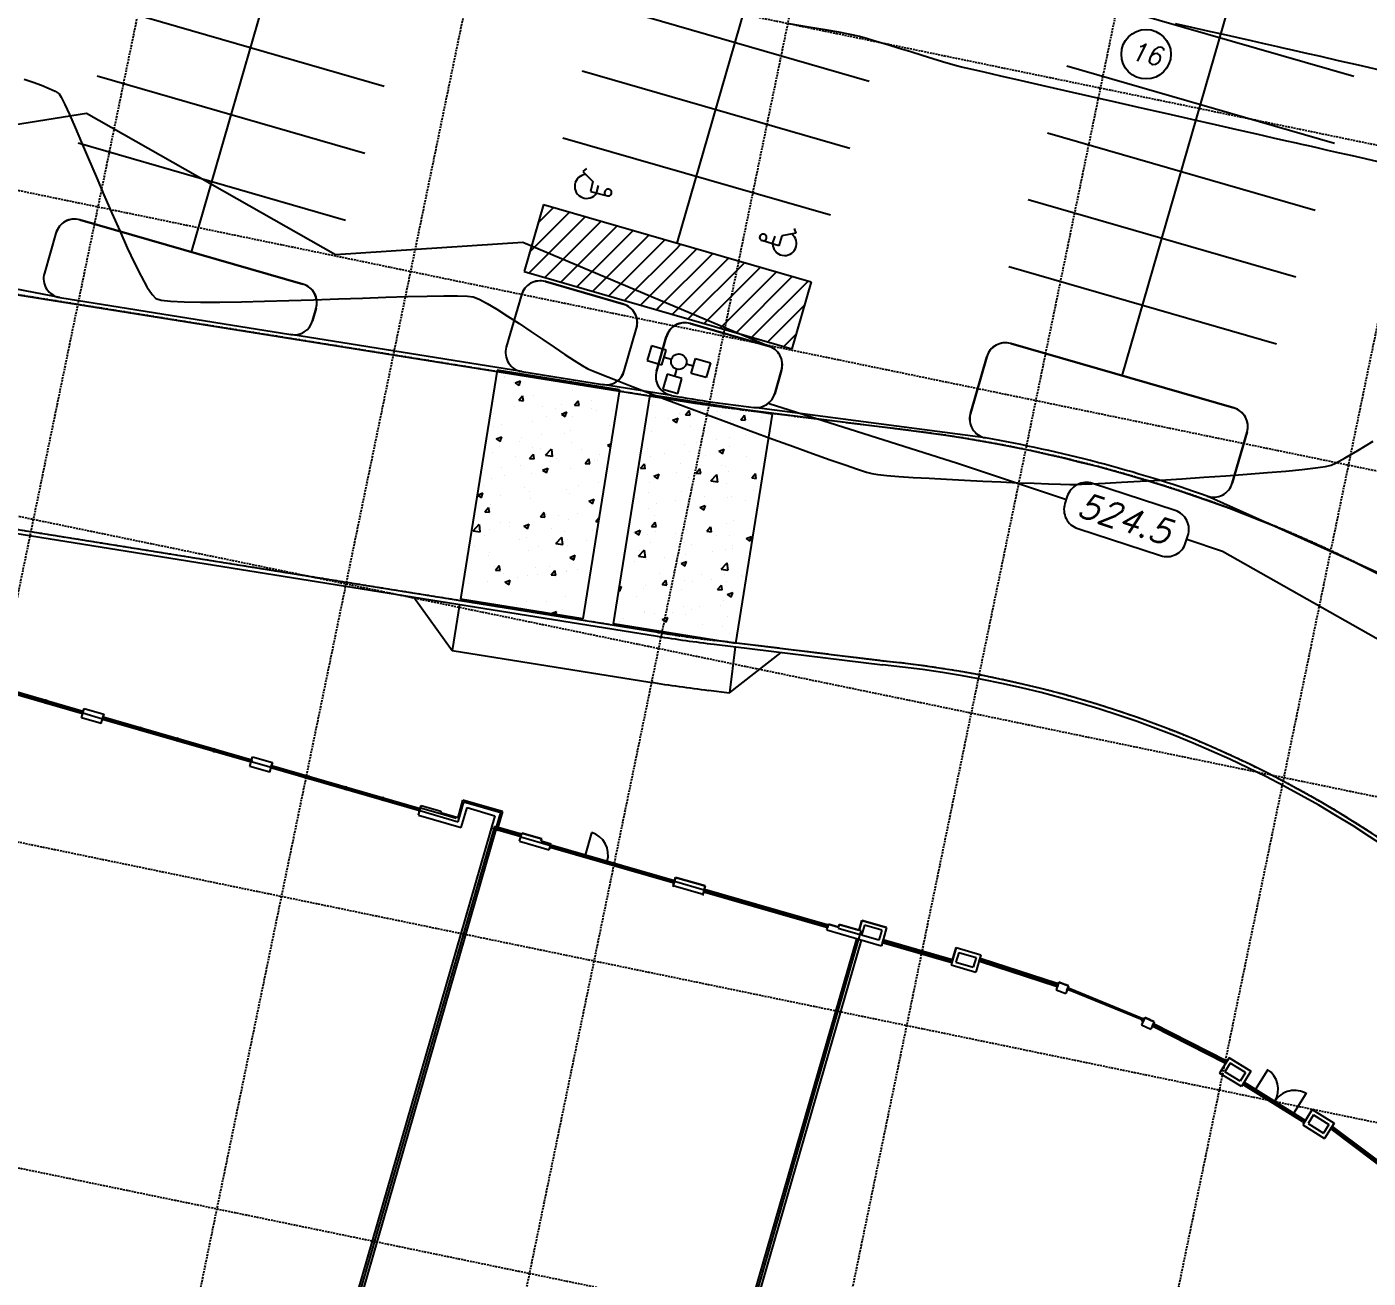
# Model space of a CAD drawing. Header units: inches. Extents: x 3071 to 5995, y 4947 to 7102.
# Drawn here: x 4168.2 to 4341.5, y 6001.7 to 6163.4 of the extents above; entities that cross this region are included whole.
import ezdxf

# ---------------------------------------------------------------- set-up
doc = ezdxf.new("R2010")
doc.units = ezdxf.units.IN
doc.header["$MEASUREMENT"] = 0
doc.linetypes.add('HIDDEN', pattern=[0.375, 0.25, -0.125])
for name, color, linetype in [('A-WALL', 77, 'Continuous'), ('BLDG-BOC', 4, 'Continuous'), ('BOC', 4, 'Continuous'), ('COUNT', 11, 'Continuous'), ('EC', 3, 'Continuous'), ('FIRELANE', 5, 'HIDDEN'), ('GRID', 254, 'HIDDEN'), ('hatch-ol', 7, 'Continuous'), ('HC-HATCH', 11, 'Continuous'), ('HC-MAN', 11, 'Continuous'), ('HC-PAV-HAV', 8, 'Continuous'), ('LIGHTS', 7, 'Continuous'), ('PC', 43, 'Continuous'), ('STRIPING', 11, 'Continuous')]:
    doc.layers.add(name, color=color, linetype=linetype)
doc.styles.add('L60', font='SIMPLEX.shx', dxfattribs={"height": 2.4})
doc.styles.add('L80', font='simplex.shx', dxfattribs={"oblique": 15, "height": 4})

msp = doc.modelspace()

# ---------------------------------------------------------------- linework, layer by layer
at = {"layer": 'A-WALL', "color": 7}
for p, q in [((4156.26, 6080.52), (4175.47, 6074.97)), ((4156.42, 6080.48), (4175.47, 6074.97)), ((4156.32, 6080.16), (4175.38, 6074.65)), ((4170.61, 6076.2), (4165.96, 6077.55)), ((4166, 6077.71), (4170.62, 6076.38)), ((4170.62, 6076.38), (4170.52, 6076.06)), ((4170.52, 6076.06), (4170.68, 6076.01)), ((4170.78, 6076.33), (4170.62, 6076.38)), ((4170.68, 6076.01), (4170.78, 6076.33)), ((4170.73, 6076.17), (4175.26, 6074.86)), ((4175.22, 6074.11), (4175.57, 6075.33)), ((4175.47, 6074.97), (4175.57, 6075.33)), ((4175.57, 6075.33), (4178.14, 6074.59)), ((4175.57, 6075.33), (4178.14, 6074.59)), ((4175.31, 6075.02), (4175.22, 6074.7)), ((4175.22, 6074.7), (4175.38, 6074.65)), ((4177.78, 6073.37), (4175.22, 6074.11)), ((4175.47, 6074.97), (4175.31, 6075.02)), ((4175.38, 6074.65), (4175.47, 6074.97)), ((4177.95, 6073.95), (4175.39, 6074.69)), ((4177.78, 6073.37), (4178.14, 6074.59)), ((4177.94, 6073.91), (4178.03, 6074.23)), ((4178.03, 6074.23), (4177.94, 6073.91)), ((4197.15, 6068.37), (4177.94, 6073.91)), ((4177.94, 6073.91), (4178.1, 6073.87)), ((4178.14, 6074.59), (4178.03, 6074.23)), ((4178.03, 6074.23), (4197.25, 6068.69)), ((4178.03, 6074.23), (4197.25, 6068.69)), ((4178.19, 6074.19), (4178.03, 6074.23)), ((4178.1, 6073.87), (4178.19, 6074.19)), ((4178.15, 6074.03), (4182.76, 6072.7)), ((4182.8, 6072.86), (4182.71, 6072.54)), ((4182.71, 6072.54), (4182.87, 6072.49)), ((4182.97, 6072.81), (4182.8, 6072.86)), ((4182.87, 6072.49), (4182.97, 6072.81)), ((4182.92, 6072.65), (4187.53, 6071.32)), ((4187.58, 6071.48), (4187.49, 6071.16)), ((4187.49, 6071.16), (4187.65, 6071.11)), ((4187.74, 6071.43), (4187.58, 6071.48)), ((4187.65, 6071.11), (4187.74, 6071.43)), ((4187.69, 6071.27), (4192.31, 6069.94)), ((4192.35, 6070.1), (4192.26, 6069.78)), ((4192.51, 6070.05), (4192.35, 6070.1)), ((4192.42, 6069.73), (4192.51, 6070.05)), ((4192.26, 6069.78), (4192.42, 6069.73)), ((4192.47, 6069.89), (4197.04, 6068.57)), ((4197.09, 6068.73), (4196.99, 6068.41)), ((4196.99, 6068.41), (4197.15, 6068.37)), ((4197, 6067.83), (4197.35, 6069.05)), ((4197.25, 6068.69), (4197.09, 6068.73)), ((4197.25, 6068.69), (4197.15, 6068.37)), ((4197.15, 6068.37), (4197.25, 6068.69)), ((4199.73, 6067.67), (4197.17, 6068.41)), ((4197.25, 6068.69), (4197.35, 6069.05)), ((4197.35, 6069.05), (4199.91, 6068.31)), ((4197.35, 6069.05), (4199.91, 6068.31)), ((4199.56, 6067.09), (4197, 6067.83)), ((4199.56, 6067.09), (4199.91, 6068.31)), ((4199.72, 6067.63), (4199.81, 6067.95)), ((4199.81, 6067.95), (4199.72, 6067.63)), ((4218.93, 6062.08), (4199.72, 6067.63)), ((4199.72, 6067.63), (4199.88, 6067.58)), ((4199.91, 6068.31), (4199.81, 6067.95)), ((4199.81, 6067.95), (4219.02, 6062.4)), ((4199.81, 6067.95), (4219.02, 6062.4)), ((4199.97, 6067.9), (4199.81, 6067.95)), ((4199.88, 6067.58), (4199.97, 6067.9)), ((4199.92, 6067.74), (4204.54, 6066.41)), ((4204.58, 6066.57), (4204.49, 6066.25)), ((4204.49, 6066.25), (4204.65, 6066.2)), ((4204.74, 6066.52), (4204.58, 6066.57)), ((4204.65, 6066.2), (4204.74, 6066.52)), ((4204.7, 6066.36), (4209.31, 6065.03)), ((4209.36, 6065.19), (4209.26, 6064.87)), ((4209.26, 6064.87), (4209.42, 6064.82)), ((4209.52, 6065.14), (4209.36, 6065.19)), ((4209.42, 6064.82), (4209.52, 6065.14)), ((4209.47, 6064.98), (4214.08, 6063.65)), ((4214.13, 6063.81), (4214.04, 6063.49)), ((4214.04, 6063.49), (4214.2, 6063.44)), ((4214.29, 6063.76), (4214.13, 6063.81)), ((4214.2, 6063.44), (4214.29, 6063.76)), ((4214.24, 6063.6), (4218.82, 6062.28)), ((4223.89, 6061.21), (4224.53, 6063.45)), ((4223.89, 6061.21), (4224.53, 6063.45)), ((4223.91, 6060.68), (4224.65, 6063.25)), ((4224.53, 6063.45), (4229.02, 6062.16)), ((4229.63, 6061.98), (4224.53, 6063.45)), ((4224.53, 6063.45), (4229.63, 6061.98)), ((4224.65, 6063.25), (4229.42, 6061.87)), ((4228.67, 6061.45), (4200.63, 5964.34)), ((4218.86, 6062.44), (4218.77, 6062.12)), ((4218.77, 6062.12), (4218.93, 6062.08)), ((4218.78, 6061.54), (4219.13, 6062.76)), ((4218.78, 6061.54), (4224.32, 6059.94)), ((4219.02, 6062.4), (4218.86, 6062.44)), ((4219.02, 6062.4), (4218.93, 6062.08)), ((4218.93, 6062.08), (4219.02, 6062.4)), ((4218.94, 6062.12), (4223.91, 6060.68)), ((4219.02, 6062.4), (4219.13, 6062.76)), ((4219.05, 6062.48), (4221.61, 6061.74)), ((4219.13, 6062.76), (4221.69, 6062.02)), ((4219.13, 6062.76), (4221.69, 6062.02)), ((4221.61, 6061.74), (4223.65, 6061.15)), ((4221.69, 6062.02), (4221.64, 6061.86)), ((4221.69, 6062.02), (4221.64, 6061.86)), ((4221.64, 6061.86), (4223.89, 6061.21)), ((4221.64, 6061.86), (4223.89, 6061.21)), ((4224.32, 6059.94), (4225.06, 6062.5)), ((4225.06, 6062.5), (4228.67, 6061.45)), ((4228.79, 6059.67), (4229.42, 6061.87)), ((4229.63, 6061.98), (4229.04, 6059.94)), ((4229.63, 6061.98), (4229.04, 6059.94)), ((4228.79, 6059.67), (4201.04, 5963.59)), ((4228.59, 6060.07), (4205.93, 5981.61)), ((4228.59, 6060.07), (4205.93, 5981.61)), ((4228.86, 6059.64), (4228.17, 6059.84)), ((4232.11, 6059.05), (4228.59, 6060.07)), ((4229.04, 6059.94), (4228.59, 6060.07)), ((4228.96, 6059.96), (4228.86, 6059.64)), ((4229.12, 6059.92), (4228.96, 6059.96)), ((4229.03, 6059.6), (4229.12, 6059.92)), ((4229.04, 6059.94), (4229.04, 6059.94)), ((4229.07, 6059.76), (4231.9, 6058.94)), ((4229.12, 6059.92), (4231.95, 6059.1)), ((4228.86, 6059.64), (4229.03, 6059.6)), ((4231.86, 6058.78), (4229.03, 6059.6)), ((4231.85, 6058.15), (4232.16, 6059.21)), ((4231.85, 6058.15), (4235.69, 6057.04)), ((4231.95, 6059.1), (4231.86, 6058.78)), ((4231.86, 6058.78), (4232.02, 6058.73)), ((4232.11, 6059.05), (4231.95, 6059.1)), ((4232.02, 6058.73), (4232.11, 6059.05)), ((4232.02, 6058.73), (4235.86, 6057.62)), ((4232.16, 6059.21), (4232.11, 6059.05)), ((4232.16, 6059.21), (4234.72, 6058.47)), ((4234.72, 6058.47), (4232.16, 6059.21)), ((4234.58, 6057.99), (4235.86, 6057.62)), ((4234.63, 6058.15), (4234.72, 6058.47)), ((4234.63, 6058.15), (4234.72, 6058.47)), ((4235.91, 6057.78), (4234.63, 6058.15)), ((4235.91, 6057.78), (4234.63, 6058.15)), ((4240.36, 6056.37), (4241.19, 6059.25)), ((4235.69, 6057.04), (4235.86, 6057.62)), ((4235.87, 6057.66), (4235.78, 6057.34)), ((4235.78, 6057.34), (4235.94, 6057.3)), ((4235.86, 6057.62), (4235.91, 6057.78)), ((4235.87, 6057.66), (4235.91, 6057.78)), ((4251.88, 6053.04), (4235.87, 6057.66)), ((4236.03, 6057.62), (4235.87, 6057.66)), ((4235.94, 6057.3), (4236.03, 6057.62)), ((4251.63, 6052.77), (4235.94, 6057.3)), ((4235.99, 6057.46), (4251.68, 6052.93)), ((4236.03, 6057.62), (4251.72, 6053.09)), ((4251.72, 6053.09), (4251.63, 6052.77)), ((4251.63, 6052.77), (4251.79, 6052.72)), ((4252.01, 6053.48), (4251.65, 6052.24)), ((4251.71, 6052.42), (4252.01, 6053.48)), ((4251.88, 6053.04), (4251.72, 6053.09)), ((4251.79, 6052.72), (4251.88, 6053.04)), ((4251.87, 6053), (4255.72, 6051.89)), ((4252.01, 6053.48), (4251.88, 6053.04)), ((4252.01, 6053.48), (4255.85, 6052.37)), ((4255.85, 6052.37), (4252.01, 6053.48)), ((4251.71, 6052.42), (4255.55, 6051.31)), ((4255.85, 6052.37), (4255.5, 6051.13)), ((4255.55, 6051.31), (4255.85, 6052.37)), ((4255.55, 6051.31), (4255.71, 6051.89)), ((4255.64, 6051.61), (4255.73, 6051.93)), ((4255.8, 6051.56), (4255.64, 6051.61)), ((4255.73, 6051.93), (4255.85, 6052.37)), ((4271.74, 6047.31), (4255.73, 6051.93)), ((4255.73, 6051.93), (4255.89, 6051.88)), ((4255.89, 6051.88), (4255.8, 6051.56)), ((4255.8, 6051.56), (4271.49, 6047.03)), ((4271.54, 6047.19), (4255.84, 6051.72)), ((4271.58, 6047.35), (4255.89, 6051.88)), ((4276.08, 6047.92), (4275.71, 6046.64)), ((4275.71, 6046.64), (4276.08, 6047.92)), ((4279.28, 6046.99), (4276.08, 6047.92)), ((4276.08, 6047.92), (4279.28, 6046.99)), ((4253.3, 5967.93), (4276, 6046.55)), ((4253.3, 5967.93), (4276, 6046.55)), ((4271.49, 6047.03), (4271.58, 6047.35)), ((4271.65, 6046.99), (4271.49, 6047.03)), ((4271.56, 6046.69), (4271.77, 6047.43)), ((4271.56, 6046.69), (4278.61, 6044.65)), ((4271.58, 6047.35), (4271.74, 6047.31)), ((4271.74, 6047.31), (4271.65, 6046.99)), ((4271.77, 6047.43), (4271.74, 6047.31)), ((4271.77, 6047.43), (4273.06, 6047.06)), ((4273.06, 6047.06), (4271.77, 6047.43)), ((4273.01, 6046.9), (4275.85, 6046.08)), ((4273.06, 6047.06), (4273.15, 6047.38)), ((4273.15, 6047.38), (4273.06, 6047.06)), ((4273.15, 6047.38), (4275.71, 6046.64)), ((4276, 6046.55), (4273.15, 6047.38)), ((4276, 6046.55), (4275.71, 6046.64)), ((4276.41, 6047.3), (4276.04, 6046.02)), ((4278.29, 6045.37), (4276.04, 6046.02)), ((4278.66, 6046.65), (4276.41, 6047.3)), ((4278.66, 6046.65), (4278.29, 6045.37)), ((4279.28, 6046.99), (4278.61, 6044.65)), ((4279.28, 6046.99), (4278.82, 6045.39)), ((4275.39, 6045.54), (4253.14, 5968.46)), ((4275.97, 6045.37), (4253.72, 5968.29)), ((4278.73, 6045.07), (4278.82, 6045.39)), ((4278.89, 6045.03), (4278.73, 6045.07)), ((4278.82, 6045.39), (4287.79, 6042.8)), ((4278.82, 6045.39), (4278.98, 6045.35)), ((4278.98, 6045.35), (4278.89, 6045.03)), ((4278.89, 6045.03), (4287.53, 6042.53)), ((4287.58, 6042.69), (4278.93, 6045.19)), ((4287.63, 6042.85), (4278.98, 6045.35)), ((4288.25, 6044.4), (4287.6, 6042.16)), ((4287.79, 6042.8), (4288.25, 6044.4)), ((4288.25, 6044.4), (4291.45, 6043.48)), ((4288.25, 6044.4), (4291.45, 6043.48)), ((4287.53, 6042.53), (4287.63, 6042.85)), ((4287.69, 6042.48), (4287.53, 6042.53)), ((4287.63, 6042.85), (4287.79, 6042.8)), ((4287.79, 6042.8), (4287.69, 6042.48)), ((4288.59, 6043.78), (4288.22, 6042.5)), ((4288.22, 6042.5), (4290.46, 6041.86)), ((4288.59, 6043.78), (4290.83, 6043.14)), ((4290.83, 6043.14), (4290.46, 6041.86)), ((4291.45, 6043.48), (4290.8, 6041.24)), ((4291.25, 6042.67), (4291.35, 6042.99)), ((4291.41, 6042.62), (4291.25, 6042.67)), ((4291.45, 6043.48), (4291.31, 6043)), ((4291.31, 6043), (4301.46, 6039.68)), ((4291.35, 6042.99), (4291.51, 6042.93)), ((4291.51, 6042.93), (4291.41, 6042.62)), ((4291.41, 6042.62), (4301.2, 6039.42)), ((4301.25, 6039.58), (4291.46, 6042.77)), ((4301.3, 6039.74), (4291.51, 6042.93)), ((4287.6, 6042.16), (4290.8, 6041.24)), ((4301.55, 6039.92), (4301.19, 6038.94)), ((4301.19, 6038.94), (4302.43, 6038.48)), ((4301.2, 6039.42), (4301.3, 6039.74)), ((4301.36, 6039.37), (4301.2, 6039.42)), ((4301.3, 6039.74), (4301.46, 6039.68)), ((4301.46, 6039.68), (4301.36, 6039.37)), ((4301.46, 6039.68), (4301.55, 6039.92)), ((4301.55, 6039.92), (4302.8, 6039.46)), ((4302.8, 6039.46), (4302.43, 6038.48)), ((4302.58, 6038.87), (4302.7, 6039.18)), ((4302.73, 6038.81), (4302.58, 6038.87)), ((4302.8, 6039.46), (4302.69, 6039.18)), ((4302.69, 6039.18), (4312.54, 6035.14)), ((4302.7, 6039.18), (4302.86, 6039.12)), ((4302.86, 6039.12), (4302.73, 6038.81)), ((4302.79, 6039.1), (4312.65, 6035.02)), ((4312.32, 6035.05), (4302.79, 6038.96)), ((4312.38, 6035.21), (4302.86, 6039.12)), ((4312.64, 6035.37), (4312.21, 6034.42)), ((4312.21, 6034.42), (4313.41, 6033.87)), ((4312.26, 6034.9), (4312.38, 6035.21)), ((4312.41, 6034.84), (4312.26, 6034.9)), ((4312.38, 6035.21), (4312.54, 6035.14)), ((4312.54, 6035.14), (4312.41, 6034.84)), ((4312.54, 6035.14), (4312.64, 6035.37)), ((4313.85, 6034.81), (4312.64, 6035.37)), ((4312.64, 6035.37), (4313.85, 6034.81)), ((4313.85, 6034.81), (4313.41, 6033.87)), ((4313.63, 6034.27), (4313.78, 6034.57)), ((4313.78, 6034.2), (4313.63, 6034.27)), ((4313.85, 6034.81), (4313.75, 6034.59)), ((4313.75, 6034.59), (4323.26, 6029.75)), ((4313.78, 6034.57), (4313.93, 6034.49)), ((4313.93, 6034.49), (4313.78, 6034.2)), ((4313.78, 6034.2), (4322.96, 6029.52)), ((4323.03, 6029.67), (4313.86, 6034.35)), ((4313.93, 6034.49), (4323.11, 6029.82)), ((4323.52, 6030.17), (4322.29, 6028.19)), ((4322.96, 6029.52), (4323.11, 6029.82)), ((4323.1, 6029.45), (4322.96, 6029.52)), ((4323.68, 6029.48), (4322.98, 6028.35)), ((4323.26, 6029.75), (4323.1, 6029.45)), ((4323.11, 6029.82), (4323.26, 6029.75)), ((4323.26, 6029.75), (4323.52, 6030.17)), ((4326.35, 6028.41), (4323.52, 6030.17)), ((4323.52, 6030.17), (4326.35, 6028.41)), ((4325.66, 6028.25), (4323.68, 6029.48)), ((4326.95, 6026.07), (4328.53, 6028.62)), ((4325.12, 6026.43), (4322.29, 6028.19)), ((4324.96, 6027.12), (4322.98, 6028.35)), ((4325.66, 6028.25), (4324.96, 6027.12)), ((4326.35, 6028.41), (4325.12, 6026.43)), ((4325.47, 6026.99), (4325.29, 6026.71)), ((4325.29, 6026.71), (4325.43, 6026.62)), ((4325.43, 6026.62), (4325.61, 6026.91)), ((4326.35, 6028.41), (4325.47, 6026.99)), ((4325.47, 6026.99), (4333.39, 6022.06)), ((4325.61, 6026.91), (4325.47, 6026.99)), ((4325.52, 6026.77), (4333.16, 6022.01)), ((4325.61, 6026.91), (4333.25, 6022.15)), ((4333.07, 6021.86), (4325.43, 6026.62)), ((4331.91, 6022.98), (4333.5, 6025.52)), ((4334.27, 6023.47), (4333.04, 6021.49)), ((4333.39, 6022.06), (4334.27, 6023.47)), ((4334.27, 6023.47), (4337.1, 6021.71)), ((4334.27, 6023.47), (4337.1, 6021.71)), ((4333.25, 6022.15), (4333.07, 6021.86)), ((4333.07, 6021.86), (4333.21, 6021.78)), ((4333.21, 6021.78), (4333.39, 6022.06)), ((4333.39, 6022.06), (4333.25, 6022.15)), ((4334.43, 6022.78), (4333.73, 6021.65)), ((4333.73, 6021.65), (4335.71, 6020.42)), ((4334.43, 6022.78), (4336.41, 6021.55)), ((4336.41, 6021.55), (4335.71, 6020.42)), ((4337.1, 6021.71), (4335.87, 6019.73)), ((4337.1, 6021.71), (4336.84, 6021.28)), ((4333.04, 6021.49), (4335.87, 6019.73)), ((4336.84, 6021.28), (4336.64, 6021.02)), ((4336.64, 6021.02), (4336.77, 6020.92)), ((4336.77, 6020.92), (4336.97, 6021.18)), ((4345.01, 6014.74), (4336.77, 6020.92)), ((4336.84, 6021.28), (4345.37, 6014.88)), ((4336.97, 6021.18), (4336.84, 6021.28)), ((4336.87, 6021.05), (4345.11, 6014.87)), ((4345.21, 6015), (4336.97, 6021.18))]:
    msp.add_line(p, q, dxfattribs=at)
for centre, radius, start, end in [((4240.29, 6056.39), 3, 343.894, 73.894), ((4248.45, 5894.56), 154.75, 69.4412, 69.9345), ((4248.45, 5894.56), 154.75, 65.0004, 65.4937), ((4326.88, 6026.11), 3, 328.0706, 58.0706), ((4331.98, 6022.94), 3, 58.0706, 148.0706)]:
    msp.add_arc(centre, radius, start, end, dxfattribs=at)
at = {"layer": 'BLDG-BOC', "color": 7}
for p, q in [((4154.84, 6099.86), (4249.65, 6084.66)), ((4218.17, 6089.7), (4223.15, 6082.83)), ((4224.1, 6088.75), (4223.15, 6082.83)), ((4223.15, 6082.83), (4248.7, 6078.73)), ((4257, 6083.62), (4278.75, 6080.95)), ((4259.7, 6083.29), (4258.97, 6077.33)), ((4258.97, 6077.33), (4265.65, 6082.56)), ((4256.27, 6077.66), (4258.97, 6077.33))]:
    msp.add_line(p, q, dxfattribs=at)
for centre, radius, start, end in [((4281.31, 6282.13), 200, 260.8901, 263.0165), ((4264.91, 5941.35), 140.28, 50.4068, 84.3417), ((4281.31, 6282.13), 206, 260.8901, 263.0165)]:
    msp.add_arc(centre, radius, start, end, dxfattribs=at)
at = {"layer": 'BOC', "color": 7}
for p, q in [((4175.03, 6138.49), (4203.86, 6130.16)), ((4171.94, 6136.78), (4170.44, 6131.59)), ((4235.18, 6130.49), (4245.26, 6127.57)), ((4172.45, 6128.43), (4202.29, 6123.65)), ((4232.08, 6128.78), (4230.13, 6122.02)), ((4205.56, 6127.07), (4205.09, 6125.42)), ((4245.38, 6118.96), (4246.97, 6124.48)), ((4253.91, 6125.08), (4264, 6122.16)), ((4249.54, 6118.94), (4250.81, 6123.37)), ((4295.32, 6122.49), (4324.14, 6114.17)), ((4290.1, 6113.45), (4292.22, 6120.78)), ((4232.14, 6118.86), (4242.58, 6117.19)), ((4265.71, 6119.07), (4264.82, 6116.01)), ((4325.85, 6111.07), (4323.93, 6104.43))]:
    msp.add_line(p, q, dxfattribs=at)
for centre, radius, start, end in [((4174.34, 6136.08), 2.5, 73.894, 163.894), ((4172.84, 6130.9), 2.5, 163.894, 260.8901), ((4203.16, 6127.76), 2.5, 343.894, 73.894), ((4234.48, 6128.09), 2.5, 73.894, 163.894), ((4244.57, 6125.17), 2.5, 343.894, 73.894), ((4202.69, 6126.11), 2.5, 260.8901, 343.894), ((4253.22, 6122.68), 2.5, 73.894, 163.894), ((4263.3, 6119.76), 2.5, 343.894, 73.894), ((4294.62, 6120.09), 2.5, 73.894, 163.894), ((4232.53, 6121.33), 2.5, 163.894, 260.8901), ((4242.98, 6119.65), 2.5, 260.8901, 343.894), ((4251.94, 6118.25), 2.5, 163.894, 259.8376), ((4281.31, 6282.13), 169, 259.8376, 263.4849), ((4262.42, 6116.71), 2.5, 263.4849, 343.894), ((4292.51, 6112.75), 2.5, 163.894, 259.9577), ((4323.45, 6111.76), 2.5, 343.894, 73.894), ((4260.51, 5932.07), 181, 70.5774, 79.9577), ((4321.53, 6105.12), 2.5, 250.5774, 343.894)]:
    msp.add_arc(centre, radius, start, end, dxfattribs=at)
at = {"layer": 'COUNT', "color": 7}
msp.add_circle((4312.81, 6159.89), 3.2, dxfattribs=at)
at = {"layer": 'EC', "color": 44, "ltscale": 0.5, "flags": 128}
for points, elevation in [([(4342.79, 6145.98), (4341.15, 6146.36), (4339.48, 6146.74), (4337.84, 6147.11), (4336.3, 6147.46), (4334.93, 6147.77), (4333.79, 6148.03), (4332.95, 6148.22), (4332.26, 6148.38), (4331.01, 6148.66), (4329.28, 6149.06), (4327.11, 6149.55), (4324.59, 6150.12), (4321.77, 6150.76), (4318.73, 6151.45), (4315.52, 6152.17), (4312.21, 6152.92), (4308.87, 6153.68), (4305.57, 6154.43), (4302.37, 6155.16), (4299.34, 6155.85), (4296.53, 6156.49), (4294.03, 6157.06), (4291.89, 6157.56), (4290.17, 6157.95), (4288.96, 6158.24), (4288.3, 6158.4), (4287.54, 6158.61), (4286.51, 6158.92), (4285.27, 6159.29), (4283.89, 6159.72), (4282.41, 6160.18), (4280.91, 6160.64), (4279.44, 6161.09), (4278.05, 6161.51), (4276.81, 6161.88), (4275.78, 6162.17), (4275.01, 6162.37), (4274.33, 6162.5), (4273.09, 6162.73), (4271.35, 6163.03), (4269.19, 6163.4), (4266.68, 6163.82)], 524), ([(4343.03, 6157.83), (4340.27, 6158.46), (4337.69, 6159.05), (4335.37, 6159.58), (4333.35, 6160.04), (4331.71, 6160.42), (4330.51, 6160.69), (4329.81, 6160.86), (4329.04, 6161.03), (4327.89, 6161.29), (4326.43, 6161.62), (4324.72, 6162), (4322.82, 6162.43), (4320.79, 6162.89), (4318.7, 6163.36), (4316.6, 6163.83)], 523), ([(4167.84, 6156.66), (4168.98, 6156.28), (4170.07, 6155.88), (4171.05, 6155.48), (4171.83, 6155.1), (4172.34, 6154.76), (4172.63, 6154.32), (4173.09, 6153.41), (4173.69, 6152.09), (4174.42, 6150.43), (4175.25, 6148.49), (4176.16, 6146.35), (4177.13, 6144.07), (4178.14, 6141.71), (4179.16, 6139.35), (4180.17, 6137.05), (4181.16, 6134.88), (4182.09, 6132.9), (4182.94, 6131.19), (4183.7, 6129.8), (4184.35, 6128.82), (4184.85, 6128.3), (4185.53, 6128.09), (4186.76, 6127.96), (4188.49, 6127.87), (4190.63, 6127.84), (4193.13, 6127.84), (4195.91, 6127.89), (4198.89, 6127.96), (4202.02, 6128.05), (4205.22, 6128.15), (4208.43, 6128.26), (4211.57, 6128.37), (4214.57, 6128.47), (4217.37, 6128.56), (4219.89, 6128.62), (4222.06, 6128.66), (4223.83, 6128.66), (4225.11, 6128.62), (4225.83, 6128.52), (4226.62, 6128.21), (4227.66, 6127.66), (4228.9, 6126.93), (4230.29, 6126.05), (4231.78, 6125.08), (4233.32, 6124.05), (4234.85, 6123.01), (4236.33, 6122.01), (4237.71, 6121.08), (4238.92, 6120.29), (4239.93, 6119.66), (4240.67, 6119.24), (4241.33, 6118.95), (4242.48, 6118.48), (4244.04, 6117.87), (4245.97, 6117.12), (4248.2, 6116.26), (4250.67, 6115.32), (4253.33, 6114.32), (4256.11, 6113.28), (4258.94, 6112.22), (4261.79, 6111.17), (4264.57, 6110.15), (4267.23, 6109.17), (4269.72, 6108.27), (4271.97, 6107.47), (4273.92, 6106.79), (4275.51, 6106.25), (4276.68, 6105.87), (4277.38, 6105.68), (4278.14, 6105.57), (4279.32, 6105.45), (4280.86, 6105.32), (4282.7, 6105.19), (4284.77, 6105.07), (4287.01, 6104.94), (4289.34, 6104.82), (4291.7, 6104.7), (4294.04, 6104.6), (4296.27, 6104.5), (4298.35, 6104.42), (4300.19, 6104.35), (4301.75, 6104.3), (4302.94, 6104.27), (4303.7, 6104.27), (4304.49, 6104.29), (4305.79, 6104.35), (4307.53, 6104.43), (4309.63, 6104.55), (4312.04, 6104.68), (4314.66, 6104.84), (4317.43, 6105.01), (4320.27, 6105.2), (4323.11, 6105.4), (4325.87, 6105.6), (4328.49, 6105.81), (4330.88, 6106.01), (4332.97, 6106.22), (4334.69, 6106.41), (4335.97, 6106.6), (4336.72, 6106.77), (4337.37, 6107.08), (4338.54, 6107.72), (4340.15, 6108.66), (4342.15, 6109.86)], 524)]:
    msp.add_lwpolyline(points, dxfattribs=dict(at, elevation=elevation))
at = {"layer": 'FIRELANE', "color": 7}
for p, q in [((4249.73, 6085.15), (4154.92, 6100.35)), ((4278.8, 6081.45), (4257.06, 6084.11))]:
    msp.add_line(p, q, dxfattribs=at)
at = {"layer": 'FIRELANE', "color": 7, "flags": 128}
msp.add_lwpolyline([(4580.51, 5841.27), (4446.4, 5987.31, -0.020748), (4442.68, 5991.72), (4403.12, 6042.71, 0.199871), (4282.45, 6111.23), (4260.71, 6113.89, -0.009278), (4254.48, 6114.77), (4159.67, 6129.97, -0.080749), (4109.56, 6146.59, 0.078412), (4047.37, 6167.53), (3998.1, 6175.9, -0.081157), (3964.7, 6187.35, 0.052793), (3939.25, 6197.71), (3767.89, 6247.21), (3707.24, 6260.07, -0.413143), (3691.42, 6284.31)], format="xyb", dxfattribs=at)
at = {"layer": 'FIRELANE', "color": 7}
for centre, radius, start, end in [((4281.31, 6282.13), 199.5, 260.8901, 263.0165), ((4264.91, 5941.33), 140.81, 50.4037, 84.3387)]:
    msp.add_arc(centre, radius, start, end, dxfattribs=at)
at = {"layer": 'GRID', "color": 253, "linetype": 'HIDDEN'}
for p, q in [((4327.56, 6867.32), (4035.46, 5453.25)), ((4367.96, 6858.98), (4075.85, 5444.9)), ((4408.35, 6850.63), (4116.25, 5436.56)), ((4448.75, 6842.29), (4156.65, 5428.21)), ((4489.15, 6833.94), (4197.04, 5419.87)), ((3296.96, 6364.16), (5801.58, 5846.78)), ((3288.62, 6323.76), (5793.24, 5806.38)), ((3280.27, 6283.36), (5784.89, 5765.99)), ((3271.93, 6242.97), (5776.55, 5725.59)), ((3263.58, 6202.57), (5768.2, 5685.19))]:
    msp.add_line(p, q, dxfattribs=at)
at = {"layer": 'hatch-ol', "linetype": 'Continuous'}
for points in [[(3707.24, 6260.07), (3767.89, 6247.21), (3939.25, 6197.71, -0.052793), (3964.7, 6187.35, 0.081157), (3998.1, 6175.9), (4047.37, 6167.53, -0.078412), (4109.56, 6146.59, 0.080749), (4159.67, 6129.97), (4254.48, 6114.77), (4282.45, 6111.23, -0.199871), (4403.12, 6042.71), (4442.68, 5991.72), (4580.51, 5841.27), (4586.82, 5847.48), (4596.31, 5776.65), (4577.08, 5799.6), (4570.27, 5807.21)], [(4570.27, 5807.21), (4424.3, 5967.02, -0.020748), (4418.98, 5973.33), (4399.93, 5999.52), (4399.93, 5999.51, 0.059339), (4354.65, 6049.83, 0.149176), (4278.81, 6081.45), (4257.06, 6084.11, -0.009278), (4249.73, 6085.15), (4154.92, 6100.35, -0.080749), (4095.67, 6120, 0.078412), (4042.35, 6137.95), (3993.08, 6146.32, -0.081157), (3950.52, 6160.91, 0.052793), (3930.92, 6168.89), (3760.61, 6218.09), (3709.67, 6228.89, 0.389071)], [(4347.97, 6090.53), (4320.7, 6102.77, 0.431271), (4323.93, 6104.43), (4325.85, 6111.07, 0.414214), (4324.14, 6114.17), (4295.32, 6122.49, 0.414214), (4292.22, 6120.78), (4290.1, 6113.45, 0.445562), (4292.07, 6110.29), (4262.14, 6114.22, 0.365993), (4264.82, 6116.01), (4265.71, 6119.07, 0.414214), (4264, 6122.16), (4253.91, 6125.08, 0.414214), (4250.81, 6123.37), (4249.54, 6118.94, 0.444934), (4251.5, 6115.78), (4242.58, 6117.19, 0.378886), (4245.38, 6118.96), (4246.97, 6124.48, 0.414214), (4245.26, 6127.57), (4235.18, 6130.49, 0.414214), (4232.08, 6128.78), (4230.13, 6122.02, 0.450447), (4232.14, 6118.86), (4202.29, 6123.65, 0.378886), (4205.09, 6125.42), (4205.56, 6127.07, 0.414214), (4203.86, 6130.16), (4175.03, 6138.49, 0.414214), (4171.94, 6136.78), (4170.44, 6131.59, 0.450447), (4172.45, 6128.43), (4142.61, 6134.16, 0.409769)]]:
    msp.add_lwpolyline(points, format="xyb", dxfattribs=at)
at = {"layer": 'HC-HATCH', "color": 7}
for p, q in [((4233.17, 6134.36), (4238.29, 6139.48)), ((4234.25, 6138.09), (4236.23, 6140.07)), ((4233.08, 6131.61), (4240.34, 6138.88)), ((4235.13, 6131.02), (4242.4, 6138.29)), ((4237.19, 6130.43), (4244.46, 6137.69)), ((4239.25, 6129.83), (4246.52, 6137.1)), ((4241.31, 6129.24), (4248.57, 6136.51)), ((4243.36, 6128.64), (4250.63, 6135.91)), ((4245.42, 6128.05), (4251.98, 6134.61)), ((4250.9, 6130.88), (4254.75, 6134.72)), ((4251.98, 6134.61), (4252.69, 6135.32)), ((4249.82, 6127.15), (4256.8, 6134.13)), ((4251.59, 6126.27), (4258.86, 6133.54)), ((4253.65, 6125.67), (4260.92, 6132.94)), ((4247.48, 6127.45), (4250.9, 6130.88)), ((4255.71, 6125.08), (4262.98, 6132.35)), ((4257.77, 6124.48), (4265.03, 6131.75)), ((4259.82, 6123.89), (4267.09, 6131.16)), ((4261.88, 6123.3), (4269.15, 6130.56)), ((4263.94, 6122.7), (4268.63, 6127.39)), ((4249.54, 6126.86), (4249.82, 6127.15)), ((4266, 6122.11), (4267.55, 6123.67))]:
    msp.add_line(p, q, dxfattribs=at)
at = {"layer": 'HC-MAN', "color": 7, "linetype": 'Continuous'}
for p, q in [((4240.49, 6145.13), (4240.01, 6144.73)), ((4240.01, 6144.73), (4241.33, 6143.45)), ((4241.33, 6143.45), (4241, 6142.13)), ((4241.8, 6141.93), (4242.06, 6142.93)), ((4241, 6142.13), (4243.2, 6141.58)), ((4264.54, 6135.37), (4264.86, 6136.35)), ((4265.75, 6136.4), (4265.33, 6135.11)), ((4267.55, 6136.77), (4265.75, 6136.4)), ((4267.35, 6137.37), (4267.55, 6136.77)), ((4265.33, 6135.11), (4263.17, 6135.81))]:
    msp.add_line(p, q, dxfattribs=at)
for centre, radius, start, end in [((4240.52, 6142.81), 1.55, 94.8467, 325.6518), ((4243.28, 6141.98), 0.462, 36.7338, 222.9716), ((4243.31, 6142), 0.43, 255.8802, 36.7338), ((4263.3, 6136.22), 0.43, 111.0542, 251.9077), ((4263.31, 6136.19), 0.462, 284.8163, 111.0542), ((4266.09, 6135.42), 1.55, 182.1361, 52.9412)]:
    msp.add_arc(centre, radius, start, end, dxfattribs=at)
at = {"layer": 'HC-PAV-HAV', "color": 7}
for p, q in [((4228.95, 6119.05), (4224.2, 6089.43)), ((4244.75, 6116.52), (4228.95, 6119.05)), ((4229.88, 6118.04), (4229.88, 6118.04)), ((4229.9, 6118.28), (4229.9, 6118.28)), ((4231.1, 6117.43), (4231.1, 6117.43)), ((4231.28, 6117.41), (4231.98, 6117.68)), ((4231.28, 6117.41), (4231.77, 6117.07)), ((4231.78, 6117.07), (4231.98, 6117.68)), ((4231.76, 6115.15), (4232.24, 6115.72)), ((4231.76, 6115.15), (4232.35, 6115.09)), ((4232.36, 6115.09), (4232.24, 6115.72)), ((4233.7, 6115.74), (4233.7, 6115.74)), ((4238.75, 6116.38), (4238.75, 6116.38)), ((4244.75, 6116.52), (4240, 6086.9)), ((4241.08, 6115.14), (4241.08, 6115.14)), ((4248.7, 6115.88), (4243.95, 6086.26)), ((4264.5, 6113.35), (4248.7, 6115.88)), ((4228.47, 6113.49), (4228.47, 6113.49)), ((4228.57, 6115.04), (4228.57, 6115.04)), ((4231.14, 6114.31), (4231.14, 6114.31)), ((4234.79, 6114.32), (4234.79, 6114.32)), ((4236.48, 6114.09), (4236.48, 6114.09)), ((4237.25, 6113.38), (4237.95, 6113.65)), ((4237.25, 6113.38), (4237.74, 6113.05)), ((4237.29, 6114.65), (4237.29, 6114.65)), ((4237.75, 6113.04), (4237.95, 6113.65)), ((4238.93, 6114.52), (4239.41, 6115.09)), ((4238.93, 6114.52), (4239.53, 6114.47)), ((4239.53, 6114.46), (4239.42, 6115.09)), ((4241.13, 6114.07), (4241.13, 6114.07)), ((4241.82, 6113.86), (4241.82, 6113.86)), ((4243.82, 6113.8), (4243.82, 6113.8)), ((4248.96, 6114.51), (4248.96, 6114.51)), ((4252.5, 6113.41), (4252.5, 6113.41)), ((4253.28, 6113.26), (4253.76, 6113.84)), ((4253.88, 6113.21), (4253.76, 6113.83)), ((4255.19, 6113.88), (4255.19, 6113.88)), ((4257.37, 6113.69), (4257.37, 6113.69)), ((4259.87, 6114.02), (4259.87, 6114.02)), ((4228.44, 6111.71), (4228.44, 6111.71)), ((4229.46, 6112.07), (4229.46, 6112.07)), ((4233.58, 6112.41), (4233.58, 6112.41)), ((4235.3, 6113.07), (4235.3, 6113.07)), ((4238.63, 6113.05), (4238.63, 6113.05)), ((4243.52, 6111.88), (4243.52, 6111.88)), ((4249.36, 6112.88), (4249.36, 6112.88)), ((4251.05, 6112.86), (4251.05, 6112.86)), ((4251.62, 6112.58), (4252.32, 6112.85)), ((4251.62, 6112.58), (4252.11, 6112.25)), ((4252.12, 6112.24), (4252.32, 6112.85)), ((4253.28, 6113.26), (4253.87, 6113.21)), ((4253.89, 6111.82), (4253.89, 6111.82)), ((4257.83, 6113.19), (4257.83, 6113.19)), ((4259.08, 6112.57), (4259.08, 6112.57)), ((4264.5, 6113.35), (4259.75, 6083.73)), ((4260.45, 6112.64), (4260.93, 6113.21)), ((4260.45, 6112.64), (4261.05, 6112.58)), ((4261.05, 6112.58), (4260.93, 6113.21)), ((4263.17, 6112.96), (4263.17, 6112.96)), ((4264.22, 6113.27), (4264.22, 6113.27)), ((4228.84, 6110.16), (4229.54, 6110.43)), ((4228.84, 6110.16), (4229.34, 6109.82)), ((4229.35, 6109.82), (4229.55, 6110.42)), ((4232.16, 6110.37), (4232.16, 6110.37)), ((4234.66, 6110.7), (4234.66, 6110.7)), ((4237.69, 6110.88), (4237.69, 6110.88)), ((4238.45, 6111.2), (4238.45, 6111.2)), ((4243.7, 6110.47), (4243.7, 6110.47)), ((4248.84, 6111.18), (4248.84, 6111.18)), ((4257.24, 6110.08), (4257.24, 6110.08)), ((4259.01, 6110.38), (4259.01, 6110.38)), ((4261.03, 6110.58), (4261.03, 6110.58)), ((4228.32, 6108.38), (4228.32, 6108.38)), ((4229.2, 6109.2), (4229.2, 6109.2)), ((4231.86, 6109.88), (4231.86, 6109.88)), ((4233.14, 6107.62), (4233.63, 6108.2)), ((4233.46, 6109.08), (4233.46, 6109.08)), ((4233.75, 6107.57), (4233.63, 6108.19)), ((4234.53, 6108.98), (4234.53, 6108.98)), ((4235.21, 6108.05), (4235.99, 6108.86)), ((4236.11, 6107.9), (4236, 6108.85)), ((4238.51, 6109.72), (4238.51, 6109.72)), ((4239.87, 6108.75), (4239.87, 6108.75)), ((4243.22, 6109.36), (4243.63, 6109.52)), ((4243.22, 6109.36), (4243.57, 6109.12)), ((4248.42, 6108.92), (4248.42, 6108.92)), ((4250.55, 6108.3), (4250.55, 6108.3)), ((4253.17, 6109.38), (4253.17, 6109.38)), ((4253.77, 6108.49), (4253.77, 6108.49)), ((4254.74, 6109.75), (4254.74, 6109.75)), ((4257.59, 6108.56), (4258.29, 6108.83)), ((4257.59, 6108.56), (4258.08, 6108.22)), ((4258.09, 6108.22), (4258.29, 6108.82)), ((4258.96, 6109.24), (4258.96, 6109.24)), ((4231.3, 6107.86), (4231.3, 6107.86)), ((4232.03, 6106.76), (4232.03, 6106.76)), ((4233.14, 6107.62), (4233.74, 6107.57)), ((4235.21, 6108.05), (4236.1, 6107.91)), ((4235.82, 6107.26), (4235.82, 6107.26)), ((4236.64, 6107.64), (4236.64, 6107.64)), ((4240.32, 6107), (4240.8, 6107.57)), ((4240.32, 6107), (4240.92, 6106.94)), ((4240.92, 6106.94), (4240.8, 6107.57)), ((4241.51, 6107.38), (4241.51, 6107.38)), ((4241.98, 6107.41), (4241.98, 6107.41)), ((4242.13, 6108.09), (4242.13, 6108.09)), ((4247.32, 6107.18), (4247.32, 6107.18)), ((4247.49, 6106.37), (4247.97, 6106.94)), ((4248.09, 6106.31), (4247.98, 6106.94)), ((4248.72, 6107.85), (4248.72, 6107.85)), ((4252.66, 6106.96), (4252.66, 6106.96)), ((4255.89, 6108.08), (4255.89, 6108.08)), ((4258, 6106.73), (4258, 6106.73)), ((4258.4, 6106.63), (4258.4, 6106.63)), ((4261.23, 6107.85), (4261.23, 6107.85)), ((4263.33, 6106.51), (4263.33, 6106.51)), ((4228.2, 6105.05), (4228.2, 6105.05)), ((4229.52, 6106.43), (4229.52, 6106.43)), ((4229.85, 6105.38), (4229.85, 6105.38)), ((4233.34, 6105.75), (4233.34, 6105.75)), ((4234.81, 6106.13), (4235.51, 6106.4)), ((4234.81, 6106.13), (4235.31, 6105.8)), ((4235.32, 6105.79), (4235.52, 6106.4)), ((4235.68, 6106.38), (4235.68, 6106.38)), ((4238.39, 6106.39), (4238.39, 6106.39)), ((4247.49, 6106.37), (4248.09, 6106.32)), ((4249.18, 6105.33), (4249.88, 6105.6)), ((4249.18, 6105.33), (4249.68, 6105)), ((4249.69, 6104.99), (4249.89, 6105.6)), ((4252.11, 6105.8), (4252.11, 6105.8)), ((4253.64, 6105.16), (4253.64, 6105.16)), ((4254.61, 6106.13), (4254.61, 6106.13)), ((4254.66, 6105.74), (4255.14, 6106.32)), ((4254.66, 6105.74), (4255.26, 6105.69)), ((4255.27, 6105.69), (4255.15, 6106.31)), ((4256.56, 6104.74), (4257.34, 6105.55)), ((4256.56, 6104.74), (4257.45, 6104.6)), ((4257.45, 6104.59), (4257.34, 6105.54)), ((4258.84, 6105.91), (4258.84, 6105.91)), ((4261.84, 6105.11), (4262.32, 6105.69)), ((4261.84, 6105.11), (4262.43, 6105.06)), ((4262.44, 6105.06), (4262.32, 6105.68)), ((4226.41, 6102.91), (4227.11, 6103.18)), ((4226.91, 6102.57), (4227.12, 6103.17)), ((4227.21, 6104.12), (4227.21, 6104.12)), ((4232.54, 6103.9), (4232.54, 6103.9)), ((4233.18, 6103.31), (4233.18, 6103.31)), ((4237.88, 6103.67), (4237.88, 6103.67)), ((4238.27, 6103.06), (4238.27, 6103.06)), ((4239.5, 6104.14), (4239.5, 6104.14)), ((4242, 6104.47), (4242, 6104.47)), ((4248.56, 6103.22), (4248.56, 6103.22)), ((4248.59, 6104.52), (4248.59, 6104.52)), ((4252.76, 6103.41), (4252.76, 6103.41)), ((4253.9, 6102.99), (4253.9, 6102.99)), ((4258.59, 6104.41), (4258.59, 6104.41)), ((4262.08, 6103.52), (4262.08, 6103.52)), ((4226.41, 6102.91), (4226.91, 6102.57)), ((4226.89, 6102.48), (4226.89, 6102.48)), ((4227.36, 6100.73), (4227.84, 6101.3)), ((4227.96, 6100.67), (4227.85, 6101.3)), ((4228.08, 6101.72), (4228.08, 6101.72)), ((4229.4, 6102.81), (4229.4, 6102.81)), ((4233.21, 6102.42), (4233.21, 6102.42)), ((4240.78, 6102.11), (4241.48, 6102.37)), ((4240.78, 6102.11), (4241.28, 6101.77)), ((4241.1, 6101.41), (4241.1, 6101.41)), ((4241.28, 6101.77), (4241.49, 6102.37)), ((4246.93, 6102.41), (4246.93, 6102.41)), ((4249.48, 6101.86), (4249.48, 6101.86)), ((4251.98, 6102.19), (4251.98, 6102.19)), ((4253.52, 6101.83), (4253.52, 6101.83)), ((4255.15, 6101.3), (4255.85, 6101.57)), ((4255.15, 6101.3), (4255.65, 6100.97)), ((4255.66, 6100.97), (4255.86, 6101.57)), ((4255.77, 6102.69), (4255.77, 6102.69)), ((4258.72, 6102.58), (4258.72, 6102.58)), ((4259.24, 6102.77), (4259.24, 6102.77)), ((4260.99, 6102.22), (4260.99, 6102.22)), ((4227.36, 6100.73), (4227.96, 6100.68)), ((4234.53, 6100.1), (4235.01, 6100.68)), ((4234.53, 6100.1), (4235.13, 6100.05)), ((4235.13, 6100.05), (4235.02, 6100.67)), ((4235.27, 6100.41), (4235.27, 6100.41)), ((4236.87, 6100.2), (4236.87, 6100.2)), ((4238.14, 6099.74), (4238.14, 6099.74)), ((4239.37, 6100.53), (4239.37, 6100.53)), ((4241.7, 6099.47), (4242.09, 6099.94)), ((4248.47, 6101.19), (4248.47, 6101.19)), ((4249.33, 6100.22), (4249.33, 6100.22)), ((4255.16, 6101.22), (4255.16, 6101.22)), ((4259.45, 6099.57), (4259.45, 6099.57)), ((4261.95, 6099.9), (4261.95, 6099.9)), ((4225.87, 6098.3), (4226.64, 6099.12)), ((4225.87, 6098.3), (4226.75, 6098.17)), ((4226.76, 6098.16), (4226.65, 6099.11)), ((4226.77, 6098.87), (4226.77, 6098.87)), ((4227.96, 6098.39), (4227.96, 6098.39)), ((4229.43, 6099.41), (4229.43, 6099.41)), ((4230.55, 6099.37), (4230.55, 6099.37)), ((4230.6, 6098.79), (4230.6, 6098.79)), ((4232.38, 6098.88), (4233.08, 6099.15)), ((4232.38, 6098.88), (4232.88, 6098.54)), ((4232.88, 6098.54), (4233.08, 6099.15)), ((4233.09, 6099.1), (4233.09, 6099.1)), ((4235.94, 6098.56), (4235.94, 6098.56)), ((4237.66, 6098.21), (4237.66, 6098.21)), ((4241.27, 6098.33), (4241.27, 6098.33)), ((4241.7, 6099.47), (4242.01, 6099.45)), ((4246.61, 6098.11), (4246.61, 6098.11)), ((4246.75, 6098.08), (4247.45, 6098.35)), ((4246.75, 6098.08), (4247.25, 6097.74)), ((4246.85, 6097.92), (4246.85, 6097.92)), ((4247.25, 6097.74), (4247.46, 6098.35)), ((4248.35, 6097.86), (4248.35, 6097.86)), ((4248.88, 6098.85), (4249.36, 6099.42)), ((4248.88, 6098.85), (4249.48, 6098.79)), ((4249.35, 6098.24), (4249.35, 6098.24)), ((4249.48, 6098.79), (4249.36, 6099.42)), ((4251.95, 6097.88), (4251.95, 6097.88)), ((4253.14, 6098.74), (4253.14, 6098.74)), ((4253.4, 6098.5), (4253.4, 6098.5)), ((4256.05, 6098.22), (4256.53, 6098.79)), ((4256.05, 6098.22), (4256.65, 6098.17)), ((4256.65, 6098.16), (4256.54, 6098.79)), ((4258.6, 6099.25), (4258.6, 6099.25)), ((4226, 6096.21), (4226, 6096.21)), ((4227.37, 6097.67), (4227.37, 6097.67)), ((4231.83, 6097.21), (4231.83, 6097.21)), ((4232.71, 6097.44), (4232.71, 6097.44)), ((4234.24, 6096.26), (4234.24, 6096.26)), ((4236.54, 6096.65), (4237.32, 6097.46)), ((4236.54, 6096.65), (4237.43, 6096.51)), ((4236.74, 6096.59), (4236.74, 6096.59)), ((4237.43, 6096.51), (4237.32, 6097.46)), ((4238.02, 6096.41), (4238.02, 6096.41)), ((4238.04, 6097.22), (4238.04, 6097.22)), ((4240.53, 6097.08), (4240.53, 6097.08)), ((4248.72, 6096.77), (4248.72, 6096.77)), ((4253.14, 6096.72), (4253.14, 6096.72)), ((4254.06, 6096.54), (4254.06, 6096.54)), ((4257.29, 6097.66), (4257.29, 6097.66)), ((4258.98, 6097.72), (4258.98, 6097.72)), ((4259.4, 6096.32), (4259.4, 6096.32)), ((4261.12, 6097.28), (4261.82, 6097.55)), ((4261.12, 6097.28), (4261.62, 6096.94)), ((4261.62, 6096.94), (4261.83, 6097.54)), ((4227.84, 6095.06), (4227.84, 6095.06)), ((4227.92, 6095.42), (4227.92, 6095.42)), ((4232.97, 6095.77), (4232.97, 6095.77)), ((4238.35, 6094.85), (4239.05, 6095.12)), ((4238.35, 6094.85), (4238.85, 6094.52)), ((4238.85, 6094.52), (4239.05, 6095.12)), ((4247.21, 6094.99), (4247.99, 6095.81)), ((4247.21, 6094.99), (4248.1, 6094.86)), ((4247.31, 6095.72), (4247.31, 6095.72)), ((4248.1, 6094.85), (4247.99, 6095.8)), ((4248.23, 6094.53), (4248.23, 6094.53)), ((4250.51, 6094.8), (4250.51, 6094.8)), ((4252.72, 6094.05), (4253.42, 6094.32)), ((4253.22, 6093.71), (4253.43, 6094.32)), ((4253.28, 6095.17), (4253.28, 6095.17)), ((4256.82, 6095.63), (4256.82, 6095.63)), ((4258.47, 6095.92), (4258.47, 6095.92)), ((4259.32, 6095.96), (4259.32, 6095.96)), ((4228.61, 6093.7), (4228.61, 6093.7)), ((4228.75, 6093.21), (4229.23, 6093.78)), ((4228.75, 6093.21), (4229.34, 6093.15)), ((4229.35, 6093.15), (4229.23, 6093.78)), ((4229.82, 6092.71), (4229.82, 6092.71)), ((4233.95, 6093.48), (4233.95, 6093.48)), ((4234.11, 6092.64), (4234.11, 6092.64)), ((4235.65, 6093.71), (4235.65, 6093.71)), ((4235.92, 6092.58), (4236.4, 6093.15)), ((4235.92, 6092.58), (4236.52, 6092.53)), ((4236.52, 6092.52), (4236.41, 6093.15)), ((4237.9, 6093.14), (4237.9, 6093.14)), ((4237.9, 6093.08), (4237.9, 6093.08)), ((4239.28, 6093.25), (4239.28, 6093.25)), ((4246.72, 6094.3), (4246.72, 6094.3)), ((4249.96, 6092.8), (4249.96, 6092.8)), ((4252.72, 6094.05), (4253.22, 6093.72)), ((4257.88, 6093.34), (4258.66, 6094.15)), ((4257.88, 6093.34), (4258.77, 6093.2)), ((4258.35, 6092.59), (4258.35, 6092.59)), ((4258.78, 6093.2), (4258.67, 6094.15)), ((4225.29, 6091.48), (4225.29, 6091.48)), ((4227.72, 6091.73), (4227.72, 6091.73)), ((4229.95, 6091.63), (4230.65, 6091.9)), ((4229.95, 6091.63), (4230.44, 6091.29)), ((4230.45, 6091.29), (4230.65, 6091.89)), ((4231.61, 6092.31), (4231.61, 6092.31)), ((4232.85, 6092.44), (4232.85, 6092.44)), ((4244.71, 6090.98), (4245.02, 6091.1)), ((4244.82, 6090.49), (4245.02, 6091.09)), ((4247.87, 6090.86), (4247.87, 6090.86)), ((4248.11, 6091.2), (4248.11, 6091.2)), ((4250.26, 6091.32), (4250.75, 6091.9)), ((4250.26, 6091.32), (4250.86, 6091.27)), ((4250.87, 6091.27), (4250.75, 6091.9)), ((4253.16, 6091.84), (4253.16, 6091.84)), ((4254.19, 6091.69), (4254.19, 6091.69)), ((4255.3, 6092.58), (4255.3, 6092.58)), ((4256.69, 6092.02), (4256.69, 6092.02)), ((4257.44, 6090.7), (4257.92, 6091.27)), ((4258.04, 6090.64), (4257.92, 6091.27)), ((4258.56, 6091.75), (4258.56, 6091.75)), ((4260.48, 6092.51), (4260.48, 6092.51)), ((4260.64, 6092.35), (4260.64, 6092.35)), ((4240, 6086.9), (4224.2, 6089.43)), ((4235.27, 6089.2), (4235.27, 6089.2)), ((4237.78, 6089.75), (4237.78, 6089.75)), ((4244.65, 6090.61), (4244.82, 6090.49)), ((4246.9, 6089.75), (4246.9, 6089.75)), ((4252.73, 6090.75), (4252.73, 6090.75)), ((4257.44, 6090.7), (4258.04, 6090.64)), ((4258.23, 6089.26), (4258.23, 6089.26)), ((4258.69, 6090.03), (4259.39, 6090.3)), ((4258.69, 6090.03), (4259.19, 6089.69)), ((4259.19, 6089.69), (4259.39, 6090.29)), ((4231.48, 6088.7), (4231.48, 6088.7)), ((4232, 6088.37), (4232, 6088.37)), ((4232.73, 6089.11), (4232.73, 6089.11)), ((4235.24, 6087.75), (4235.24, 6087.75)), ((4235.92, 6087.6), (4236.62, 6087.87)), ((4235.92, 6087.6), (4236.02, 6087.53)), ((4236.48, 6087.46), (4236.62, 6087.87)), ((4237.34, 6088.14), (4237.34, 6088.14)), ((4247.99, 6087.87), (4247.99, 6087.87)), ((4248.01, 6087.69), (4248.01, 6087.69)), ((4249.3, 6087.55), (4249.3, 6087.55)), ((4251.56, 6087.74), (4251.56, 6087.74)), ((4253.04, 6088.51), (4253.04, 6088.51)), ((4253.35, 6087.47), (4253.35, 6087.47)), ((4254.06, 6088.07), (4254.06, 6088.07)), ((4255.13, 6088.55), (4255.13, 6088.55)), ((4257.85, 6088.57), (4257.85, 6088.57)), ((4259.75, 6083.73), (4243.95, 6086.26)), ((4244.78, 6086.57), (4244.78, 6086.57)), ((4245.24, 6086.91), (4245.24, 6086.91)), ((4250.12, 6086.35), (4250.12, 6086.35)), ((4250.29, 6086.8), (4250.99, 6087.07)), ((4250.29, 6086.8), (4250.78, 6086.47)), ((4250.79, 6086.46), (4250.99, 6087.07)), ((4255.46, 6086.12), (4255.46, 6086.12)), ((4258.11, 6085.93), (4258.11, 6085.93)), ((4258.69, 6087.24), (4258.69, 6087.24)), ((4252.92, 6085.19), (4252.92, 6085.19)), ((4255.22, 6084.63), (4255.22, 6084.63)), ((4258.95, 6085.06), (4258.95, 6085.06))]:
    msp.add_line(p, q, dxfattribs=at)
at = {"layer": 'LIGHTS', "color": 7}
for p, q in [((4248.88, 6122.2), (4248.32, 6120.28)), ((4250.8, 6121.65), (4248.88, 6122.2)), ((4250.24, 6119.73), (4250.8, 6121.65)), ((4251.46, 6120.42), (4250.52, 6120.69)), ((4254.04, 6118.63), (4254.6, 6120.55)), ((4254.6, 6120.55), (4256.52, 6120)), ((4248.32, 6120.28), (4250.24, 6119.73)), ((4252.14, 6119.18), (4251.87, 6118.24)), ((4253.38, 6119.86), (4254.32, 6119.59)), ((4255.96, 6118.08), (4254.04, 6118.63)), ((4256.52, 6120), (4255.96, 6118.08)), ((4250.91, 6118.52), (4250.36, 6116.6)), ((4252.83, 6117.96), (4250.91, 6118.52)), ((4252.28, 6116.04), (4252.83, 6117.96)), ((4250.36, 6116.6), (4252.28, 6116.04))]:
    msp.add_line(p, q, dxfattribs=at)
msp.add_circle((4252.42, 6120.14), 1, dxfattribs=at)
at = {"layer": 'PC', "color": 44}
for points in [[(4149.7, 6148.11), (4175.88, 6152.29)], [(4175.88, 6152.29), (4208.04, 6134.01)], [(4208.04, 6134.01), (4232.27, 6135.61)], [(4232.27, 6135.61), (4264.38, 6122.04)], [(4264.08, 6114.72), (4288.44, 6107.02)], [(4288.44, 6107.02), (4302.5, 6102.35)], [(4318.07, 6097.18), (4322.68, 6095.65)], [(4322.68, 6095.65), (4343.47, 6083.89)]]:
    msp.add_lwpolyline(points, dxfattribs=at)
msp.add_lwpolyline([(4314.66, 6095.07, 0.414214), (4317.92, 6096.72), (4318.22, 6097.64, 0.414214), (4316.57, 6100.9), (4305.88, 6104.4, 0.414214), (4302.62, 6102.74), (4302.32, 6101.82, 0.414214), (4303.97, 6098.57)], format="xyb", close=True, dxfattribs=at)
at = {"layer": 'STRIPING', "color": 7}
for p, q in [((4189.44, 6134.32), (4214.69, 6221.75)), ((4252.22, 6135.45), (4272.33, 6205.11)), ((4309.73, 6118.33), (4329.98, 6188.46)), ((4179.78, 6165.74), (4214.37, 6155.75)), ((4242.42, 6166.39), (4277.01, 6156.4)), ((4305.06, 6167.04), (4339.64, 6157.05)), ((4177.28, 6157.09), (4211.87, 6147.1)), ((4239.92, 6157.74), (4274.51, 6147.75)), ((4302.56, 6158.39), (4337.15, 6148.4)), ((4174.79, 6148.44), (4209.37, 6138.46)), ((4237.43, 6149.09), (4272.01, 6139.11)), ((4300.06, 6149.74), (4334.65, 6139.75)), ((4234.93, 6140.45), (4232.43, 6131.8)), ((4234.93, 6140.45), (4269.52, 6130.46)), ((4297.57, 6141.09), (4332.15, 6131.11)), ((4295.07, 6132.45), (4329.66, 6122.46)), ((4232.43, 6131.8), (4267.02, 6121.81)), ((4269.52, 6130.46), (4267.02, 6121.81))]:
    msp.add_line(p, q, dxfattribs=at)

# ---------------------------------------------------------------- texts
at = {"layer": 'COUNT', "color": 7, "style": 'L60', "oblique": 15}
msp.add_text('16', height=2.4, rotation=348.2726, dxfattribs=at).set_placement((4310.53, 6159.22))
at = {"layer": 'PC', "color": 44, "style": 'L80', "oblique": 15}
msp.add_text('524.5', height=3.2, rotation=341.8708, dxfattribs=at).set_placement((4303.66, 6100.28))

doc.saveas('drawing.dxf')
